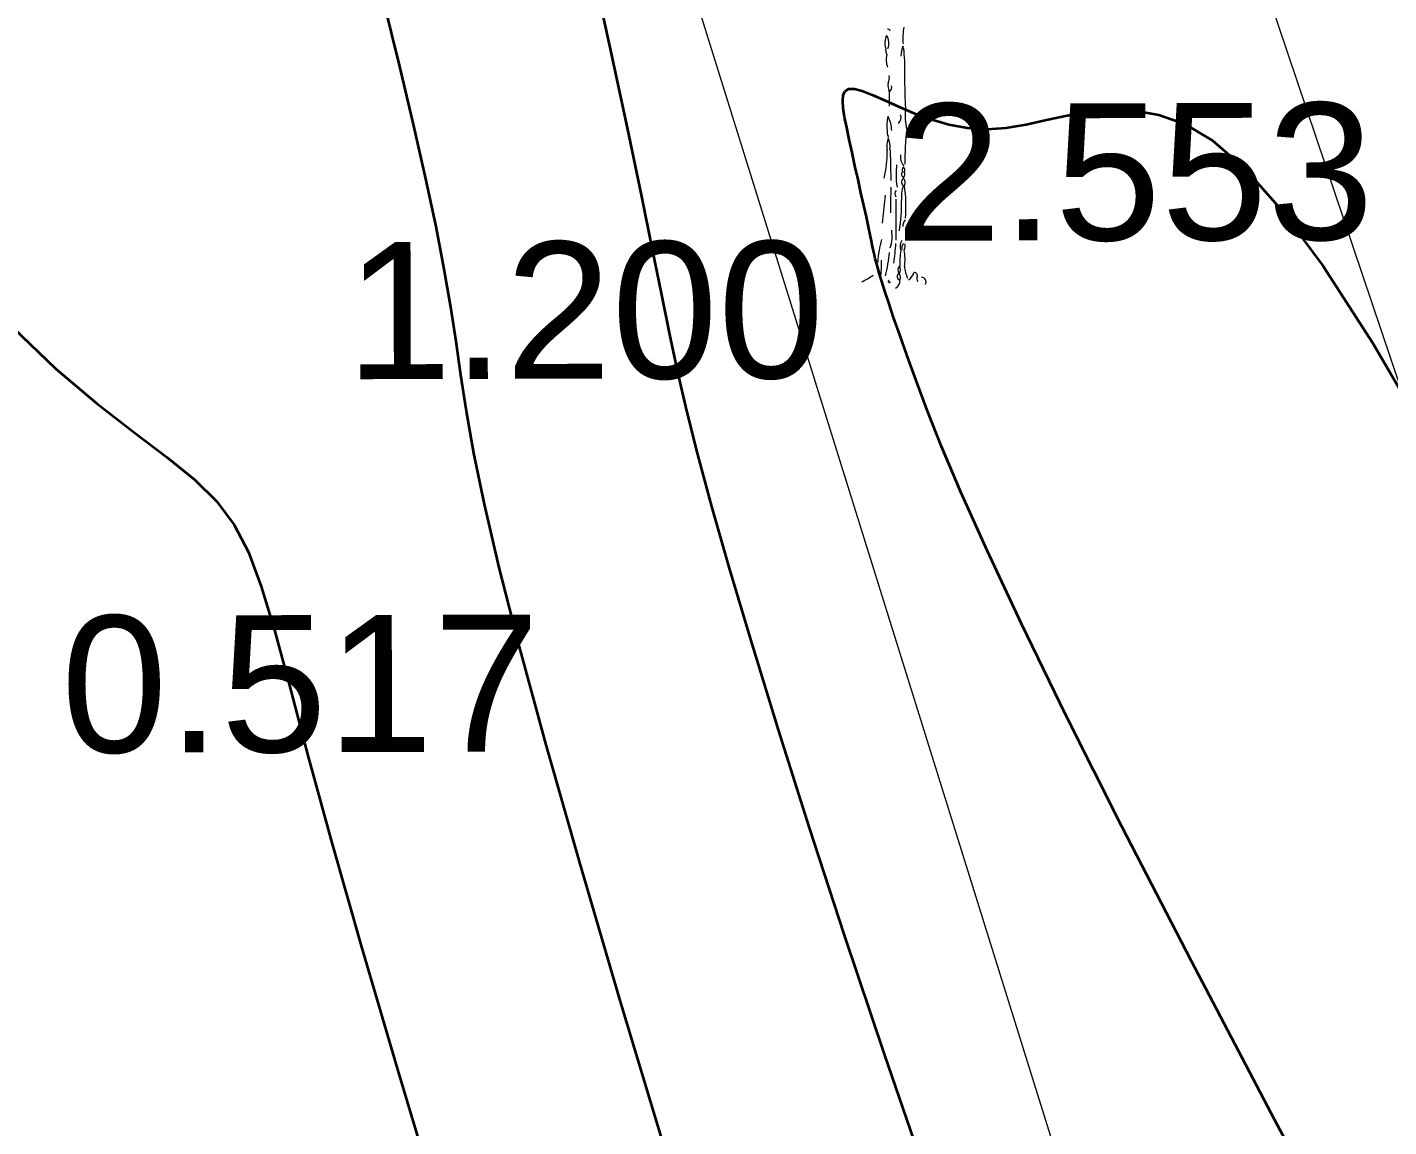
# Model space of a CAD drawing. Header units: millimetres. Extents: x 563604 to 809435, y 2337 to 1331933.
# Drawn here: x 729989 to 735956, y 1256821 to 1261637 of the extents above; entities that cross this region are included whole.
import ezdxf

# ---------------------------------------------------------------- set-up
doc = ezdxf.new("R2010")
doc.units = ezdxf.units.MM
for name, color, linetype, lineweight in [('A-ANNO-DIMS', 211, 'Continuous', 9), ('A-ANNO-DIMS-340', 211, 'Continuous', 9), ('CD TAI', 7, 'Continuous', 9), ('DM CAI-1', 9, 'Continuous', 35), ('ks_caytram-1', 253, 'Continuous', 9), ('MEP DUONG NHUA-1', 253, 'Continuous', 9), ('MUONG DAT-1', 253, 'Continuous', 9), ('NCV_TKCS_HIEN TRANG_251226_dwg-1', 253, 'Continuous', 9)]:
    doc.layers.add(name, color=color, linetype=linetype, lineweight=lineweight)
doc.styles.add('Arial', font='arial_0.ttf', dxfattribs={"height": 600.128024})
doc.styles.add('Arial_2', font='arial_0.ttf', dxfattribs={"width": 0.9, "height": 1360})
doc.dimstyles.new('1_Dim_chi_tiet_khu_đất_1', dxfattribs={"dimscale": 304.8, "dimtxt": 1387.552784, "dimasz": 1.338583, "dimexe": 1.115486, "dimexo": 0.0625, "dimgap": 0.111549, "dimtad": 1, "dimdec": 0, "dimrnd": 5, "dimzin": 0, "dimdsep": 46, "dimtxsty": 'Arial_2', "dimblk1": 'OBLIQUE', "dimblk2": 'OBLIQUE', "dimsah": 1, "dimcen": 0.09, "dimdle": 1.115486, "dimazin": 0, "dimtfac": 1, "dimtdec": 4, "dimtix": 1, "dimtmove": 0, "dimatfit": 3, "dimfxl": 3.346457, "dimfxlon": 1, "dimtvp": 1, "dimtolj": 1, "dimtzin": 0, "dimarcsym": 2})

# ---------------------------------------------------------------- blocks, each defined once
blk = doc.blocks.new('NCV_TKCS_HIEN TRANG_251226_dwg_CX-2645538-TỔNG THỂ_HIỆN TRẠNG KHU ĐẤT')
at = {"layer": 'ks_caytram-1'}
for p, q in [((724297.4, 1291905.8), (724301.1, 1291770.7)), ((724275.5, 1291706.9), (724263.5, 1291584.1)), ((724323, 1291689.2), (724323.4, 1291509.4))]:
    blk.add_line(p, q, dxfattribs=at)
for centre, radius, start, end in [((724348.1, 1292372.9), 73.3, 153.09307, 198.02907), ((724223.9, 1292371.4), 68.3, 340.97609, 30.49309), ((724290, 1292425.4), 8.45, 5.67708, 117.37389), ((724743.3, 1292388.7), 389.4, 172.13909, 182.84609), ((724327.9, 1292343.1), 49.9, 171.7781, 205.98409), ((724454.1, 1292316.4), 108.6, 156.7281, 180.35811), ((724232.5, 1292321.4), 127.6, 357.97708, 17.28508), ((724378, 1292299.8), 97.4, 167.2961, 199.9811), ((730638.3, 1292332.9), 6278.2, 180.14607, 182.29708), ((724246.1, 1292222.3), 49, 330.74208, 9.9641), ((724362.1, 1292189.1), 73.9, 172.76407, 203.76607), ((725185.8, 1292113.9), 892.4, 177.08608, 181.17409), ((724282.9, 1292177.7), 21.8, 302.2961, 19.61609), ((724412, 1292012.6), 128.7, 162.6581, 188.81511), ((724155, 1291983.7), 150.1, 2.23009, 26.60108), ((724309.4, 1292046.6), 36.3, 315.03409, 17.98209), ((724605.6, 1292054.3), 242.1, 173.59708, 194.10411), ((724331.5, 1291985.2), 47.2, 170.60609, 209.9131), ((725661.3, 1291846.2), 1299, 173.41109, 180.17507), ((724405.9, 1291920.8), 122.3, 162.14807, 189.15309), ((724172.4, 1291913.7), 125.2, 356.3711, 20.84108), ((723730.5, 1291900.5), 554.6, 347.51308, 0.07608), ((724410, 1291875.8), 67.3, 173.36609, 219.13109), ((724511.8, 1291785.1), 187.9, 175.8731, 193.36608), ((724511.5, 1291809.7), 187.4, 170.70108, 183.38109), ((724359.4, 1291797), 11.8, 126.52908, 263.22811), ((724366.9, 1291815.3), 17, 126.72508, 210.92507), ((724346, 1291816.5), 16.4, 322.58109, 49.10909), ((724345.9, 1291796.6), 16.5, 317.05409, 37.19109), ((727120.6, 1291664), 2820.6, 178.42209, 180.7141), ((724488.5, 1291699.6), 141.4, 159.79808, 186.9391), ((724368.8, 1291764.8), 20.9, 124.92909, 231.52309), ((724333.5, 1291762.7), 30.3, 332.08908, 39.60208), ((723792.6, 1291657.8), 574.9, 354.7791, 9.07109), ((724343, 1291711.7), 24, 139.94608, 211.1751), ((723537, 1291675.2), 811.2, 351.09809, 0.52208), ((724395.1, 1291571.8), 41.2, 139.03808, 184.36208), ((724691, 1291390), 447.8, 164.10589, 177.03088), ((724138.2, 1291528.2), 168.6, 341.90109, 8.43009), ((723436.6, 1291541.4), 887.5, 351.41208, 356.99509), ((724397.1, 1291480.4), 55.5, 151.04309, 197.51509), ((724380, 1291474.9), 31, 139.61809, 192.5801), ((723678.3, 1291508.6), 619, 345.43709, 355.10108), ((724846.6, 1291397.7), 506.7, 172.52167, 180.12034), ((724332.9, 1291482.1), 31.4, 329.06809, 22.05309), ((724140.9, 1291426.7), 222.4, 351.94109, 10.14809), ((723532.6, 1291421.7), 727.9, 353.78308, 0.03809), ((724358.3, 1291377.9), 26.2, 134.47608, 214.3731), ((724309.5, 1291381.8), 33.8, 326.57608, 26.06609), ((724480.4, 1291398.3), 119.3, 181.33309, 207.58208), ((724029.4, 1291633.2), 338.5, 295.23508, 305.07208), ((724294.2, 1291328.4), 4.52, 89.43308, 0.83709), ((724307.9, 1291329.3), 32.7, 293.86609, 10.44609), ((724343.6, 1291349.6), 14.8, 113.40809, 256.01009), ((724319.3, 1291347.6), 24.1, 329.18909, 40.22908), ((724348.8, 1291380), 54, 304.17207, 346.91309), ((724403.1, 1291353.2), 14.7, 342.58509, 96.62969), ((724431.9, 1291340.3), 17.1, 150.1641, 222.7871), ((724435, 1291325.9), 20.7, 329.4191, 90.34159)]:
    blk.add_arc(centre, radius, start, end, dxfattribs=at)
blk = doc.blocks.new('NCV_TKCS_HIEN TRANG_251226_dwg-1595164-TỔNG THỂ_HIỆN TRẠNG KHU ĐẤT')
at = {"layer": 'DM CAI-1', "flags": 128}
for points in [[(733941.4, 1256568.8), (733746, 1257138.4), (733571.1, 1257660.6), (733416.4, 1258134.8), (733281.4, 1258560.3), (733165.6, 1258936.5), (733068.4, 1259262.7), (732989.5, 1259538.3), (732927.7, 1259765.4), (732879.2, 1259956.4), (732839.6, 1260126.5), (732804.5, 1260291.1), (732769.4, 1260465.2), (732729.9, 1260664.1), (732681.6, 1260902.9), (732620.1, 1261197), (732542.3, 1261556), (732450.9, 1261968.2)], [(732784.7, 1256720.5), (732587.9, 1257374), (732411.8, 1257972.1), (732262.8, 1258493.6), (732145.6, 1258923.5), (732057.2, 1259270.2), (731992.5, 1259548.2), (731946.2, 1259771.9), (731913.5, 1259955.7), (731889.2, 1260114), (731868.2, 1260261.2), (731845.5, 1260411.8), (731816.7, 1260578.1), (731780.5, 1260764.4), (731736.3, 1260972.9), (731683.6, 1261205.9), (731621.9, 1261465.5), (731550.4, 1261754)], [(729926.3, 1260321.5), (730114, 1260140.7), (730292.1, 1259990.2), (730456, 1259863.4), (730601.3, 1259753.8), (730723.4, 1259655.1), (730819.7, 1259559.9), (730895.6, 1259457.7), (730958.1, 1259337.3), (731014.5, 1259187.2), (731072.1, 1258996.3), (731137.9, 1258753.3), (731219.3, 1258446.7), (731323.4, 1258065.3), (731455.3, 1257602.7), (731611.1, 1257071.8), (731785.1, 1256490.1)], [(735871.4, 1256071.5), (735456.9, 1256849.8), (735090.9, 1257546), (734786.5, 1258136), (734540.7, 1258624.6), (734346, 1259023.5), (734195.3, 1259344.8), (734081.1, 1259600.1), (733996.3, 1259801.4), (733933.5, 1259960.6), (733885.3, 1260089.3), (733845.7, 1260198), (733812.9, 1260289.8), (733786, 1260366.5), (733764.3, 1260429.8), (733747.3, 1260481.4), (733734, 1260523.1), (733723.9, 1260556.4), (733716.3, 1260583.1), (733710.3, 1260604.9), (733705.6, 1260623.5), (733701.7, 1260640.6), (733697.9, 1260657.9), (733694, 1260677.1), (733689.3, 1260699.9), (733683.5, 1260728.1), (733676, 1260763.3), (733666.5, 1260806.7), (733655.3, 1260856.9), (733642.9, 1260912.1), (733629.9, 1260970.4), (733616.6, 1261030), (733603.6, 1261088.9), (733591.4, 1261145.4), (733580.4, 1261197.5), (733571.3, 1261243.6), (733565.1, 1261283.1), (733562.7, 1261315.5), (733565.4, 1261340.6), (733574.2, 1261357.8), (733590.2, 1261366.9), (733614.6, 1261367.5), (733648.3, 1261359), (733692.2, 1261341.8), (733745.4, 1261317.9), (733806.7, 1261290.3), (733875, 1261261.5), (733949.1, 1261234.5), (734027.7, 1261211.9), (734109.7, 1261196.5), (734193.8, 1261191), (734279.3, 1261197.1), (734366.3, 1261211.9), (734455.3, 1261231.2), (734546.8, 1261251.1), (734641.4, 1261267.4), (734739.5, 1261276), (734841.6, 1261272.9), (734948.3, 1261254), (735060.8, 1261213.8), (735183.7, 1261140.5), (735322.4, 1261021), (735482, 1260842.2), (735668, 1260590.8), (735885.6, 1260253.7), (736140.2, 1259817.7)]]:
    blk.add_lwpolyline(points, dxfattribs=at)
at = {"layer": 'MEP DUONG NHUA-1', "flags": 128}
blk.add_lwpolyline([(716231.5, 1321591.7), (717133.5, 1319975.5), (720696.1, 1309813.7), (723366.6, 1301357.1), (725670.4, 1294397), (733749.3, 1266649), (735367.7, 1261954.8), (739458.1, 1249812.8), (743658, 1235750.6), (749920.1, 1214169.6), (754437.4, 1199109), (756928.6, 1191184.1), (760666.8, 1178214.1), (762672.6, 1171661.4), (768012.8, 1151455.6)], dxfattribs=at)
at = {"layer": 'MUONG DAT-1', "flags": 128}
blk.add_lwpolyline([(752286.9, 1199548), (747733.3, 1213433.3), (740799, 1236446.8), (737239.8, 1247927.9), (731715.3, 1265616), (728295.2, 1276774.1), (725536.1, 1284652.1), (720895.6, 1301124.3), (717081.2, 1300936.3), (710093.2, 1307531.3), (707990.2, 1306468.1), (691820.2, 1300720.9), (687515.8, 1297110), (687945.7, 1294643.5), (696311.8, 1277455.4), (695625.2, 1272682.1)], dxfattribs=at)
blk.add_blockref('NCV_TKCS_HIEN TRANG_251226_dwg_CX-2645538-TỔNG THỂ_HIỆN TRẠNG KHU ĐẤT', (9472.7, -30804.7))
at = {"layer": 'CD TAI', "char_height": 600.13, "width": 2512.823, "attachment_point": 1, "rotation": 0.13459, "line_spacing_factor": 0.941778, "style": 'Arial'}
for s, insert in [('2.553', (733791.9, 1261302.1)), ('1.200', (731383.6, 1260695.6)), ('0.517', (730136.2, 1259059.7))]:
    blk.add_mtext(s, dxfattribs=dict(at, insert=insert))
blk = doc.blocks.new('DIMBLOCK1-TỔNG THỂ_HIỆN TRẠNG KHU ĐẤT')
at = {"layer": 'A-ANNO-DIMS-340'}
for p, q in [((741408.5, 1206190.7), (721160, 1273417.7)), ((720281.4, 1272798), (721583.6, 1273190.2)), ((721258.1, 1273092.1), (720281.4, 1272798)), ((740333.8, 1206222.1), (741636, 1206614.3)), ((741310.4, 1206516.3), (740333.8, 1206222.1))]:
    blk.add_line(p, q, dxfattribs=at)
at = {"layer": 'A-ANNO-DIMS-340', "lineweight": 25}
for p, q in [((721258.1, 1273092.1), (721003.9, 1273228.6)), ((721258.1, 1273092.1), (721512.3, 1272955.6)), ((741310.4, 1206516.3), (741056.3, 1206652.8)), ((741310.4, 1206516.3), (741564.6, 1206379.8))]:
    blk.add_line(p, q, dxfattribs=at)
at = {"layer": 'A-ANNO-DIMS-340', "color": 0, "insert": (732330.2, 1242571.6), "char_height": 1360, "width": 5635.599, "attachment_point": 1, "rotation": 286.76208, "line_spacing_factor": 0.941778, "style": 'Arial_2'}
blk.add_mtext('69530', dxfattribs=at)
blk = doc.blocks.new('_Oblique')
at = {"color": 0, "linetype": 'ByBlock', "lineweight": -2}
blk.add_line((-0.5, -0.5), (0.5, 0.5), dxfattribs=at)

msp = doc.modelspace()

# ---------------------------------------------------------------- block references
at = {"layer": 'NCV_TKCS_HIEN TRANG_251226_dwg-1'}
msp.add_blockref('NCV_TKCS_HIEN TRANG_251226_dwg-1595164-TỔNG THỂ_HIỆN TRẠNG KHU ĐẤT', (0, 0), dxfattribs=at)

# ---------------------------------------------------------------- dimensions: what is measured, and where the dimension line sits
at = {"layer": 'A-ANNO-DIMS'}
dim = msp.add_linear_dim(base=(721258.1, 1273092.1), p1=(740333.8, 1206222.1), p2=(720281.4, 1272798), angle=286.76208, dimstyle='1_Dim_chi_tiet_khu_đất_1', override={"dimpost": '<>', "dimfxl": 69530.142663}, dxfattribs=at)
dim.commit()
dim.dimension.update_dxf_attribs({"geometry": 'DIMBLOCK1-TỔNG THỂ_HIỆN TRẠNG KHU ĐẤT', "text_midpoint": (731982.1, 1240014.4)})

doc.saveas('drawing.dxf')
